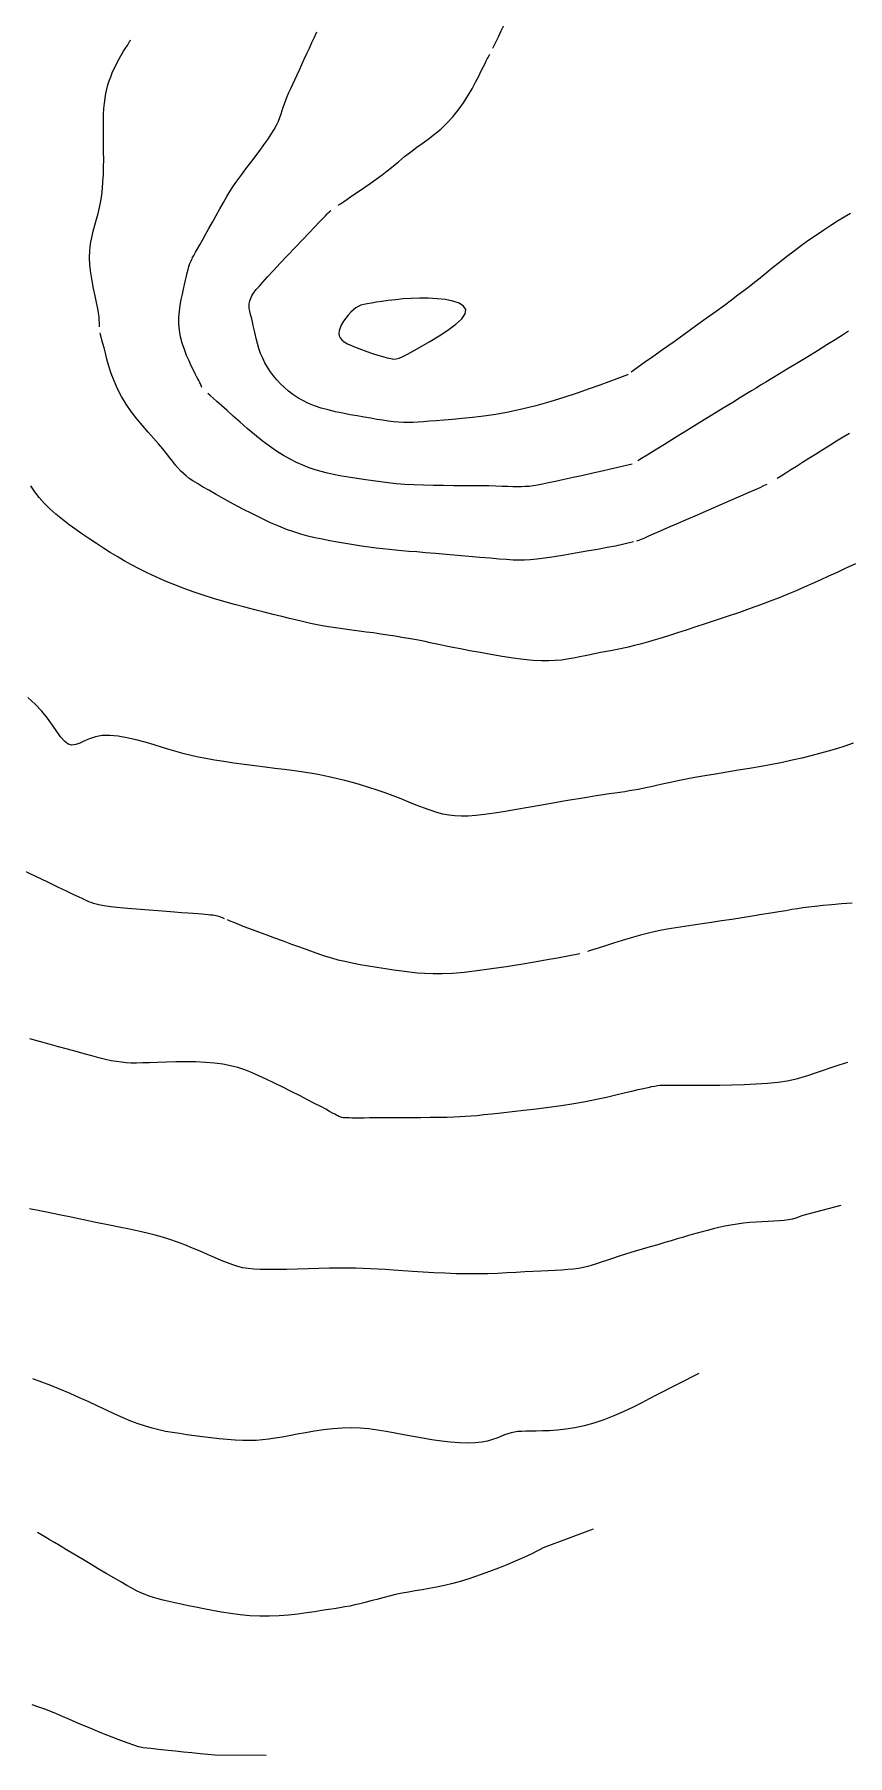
# Model space of a CAD drawing. Header units: millimetres. Extents: x 2235526 to 2245569, y 371981 to 382303.
# Drawn here: x 2244960 to 2245197, y 380300 to 380800 of the extents above; entities that cross this region are included whole.
import ezdxf

# ---------------------------------------------------------------- set-up
doc = ezdxf.new("R2010")
doc.units = ezdxf.units.MM
doc.linetypes.add('CONTI', pattern=[0])
for name, color, linetype, transparency in [('175', 10, 'CONTI', 0.7), ('177', 10, 'CONTI', 0.7), ('179', 10, 'CONTI', 0.7), ('181', 10, 'CONTI', 0.7), ('183', 10, 'CONTI', 0.7), ('185', 10, 'CONTI', 0.7), ('187', 10, 'CONTI', 0.7), ('189', 10, 'CONTI', 0.7), ('191', 10, 'CONTI', 0.7), ('193', 10, 'CONTI', 0.7), ('195', 10, 'CONTI', 0.7), ('197', 10, 'CONTI', 0.7)]:
    doc.layers.add(name, color=color, linetype=linetype, transparency=transparency)

msp = doc.modelspace()

# ---------------------------------------------------------------- linework, layer by layer
at = {"layer": '175', "elevation": 175}
msp.add_lwpolyline([(2245027.26, 380299.69), (2245012.39, 380299.85), (2245010.36, 380300.04), (2245008.09, 380300.24), (2245005.7, 380300.47), (2245003.28, 380300.7), (2245000.93, 380300.93), (2244998.75, 380301.15), (2244996.83, 380301.35), (2244995.16, 380301.54), (2244993.74, 380301.71), (2244992.53, 380301.86), (2244991.54, 380301.99), (2244990.74, 380302.11), (2244990.11, 380302.21), (2244985.75, 380303.74), (2244984.25, 380304.34), (2244982.45, 380305.06), (2244980.44, 380305.86), (2244978.28, 380306.73), (2244976.07, 380307.63), (2244973.87, 380308.54), (2244971.77, 380309.43), (2244969.82, 380310.27), (2244968.01, 380311.06), (2244966.28, 380311.81), (2244964.58, 380312.52), (2244962.86, 380313.19), (2244961.09, 380313.82), (2244959.21, 380314.42)], dxfattribs=at)
at = {"layer": '177', "elevation": 177}
msp.add_lwpolyline([(2245122.48, 380365.53), (2245107.92, 380360.14), (2245107.08, 380359.67), (2245106.03, 380359.12), (2245104.78, 380358.49), (2245103.3, 380357.77), (2245101.57, 380356.98), (2245099.58, 380356.11), (2245097.33, 380355.17), (2245094.87, 380354.2), (2245092.26, 380353.21), (2245089.57, 380352.24), (2245086.85, 380351.32), (2245084.17, 380350.48), (2245081.59, 380349.75), (2245079.17, 380349.15), (2245076.89, 380348.66), (2245074.73, 380348.26), (2245072.67, 380347.91), (2245070.68, 380347.59), (2245068.75, 380347.27), (2245066.86, 380346.91), (2245064.97, 380346.52), (2245063.11, 380346.08), (2245061.28, 380345.61), (2245059.5, 380345.14), (2245057.78, 380344.68), (2245056.12, 380344.24), (2245054.55, 380343.85), (2245053.06, 380343.5), (2245051.62, 380343.2), (2245050.19, 380342.93), (2245048.7, 380342.67), (2245047.12, 380342.42), (2245045.39, 380342.15), (2245043.47, 380341.85), (2245041.33, 380341.53), (2245038.99, 380341.19), (2245036.47, 380340.86), (2245033.82, 380340.57), (2245031.07, 380340.36), (2245028.26, 380340.23), (2245025.41, 380340.23), (2245022.56, 380340.37), (2245019.73, 380340.62), (2245016.96, 380340.98), (2245014.25, 380341.4), (2245011.64, 380341.87), (2245009.15, 380342.36), (2245006.8, 380342.84), (2245004.61, 380343.29), (2245002.57, 380343.71), (2245000.68, 380344.12), (2244998.93, 380344.51), (2244997.32, 380344.89), (2244995.84, 380345.28), (2244994.48, 380345.67), (2244993.22, 380346.09), (2244992.03, 380346.54), (2244990.83, 380347.06), (2244989.58, 380347.66), (2244988.23, 380348.37), (2244986.7, 380349.21), (2244984.96, 380350.21), (2244982.96, 380351.37), (2244980.76, 380352.67), (2244978.43, 380354.06), (2244976.04, 380355.48), (2244973.65, 380356.91), (2244971.36, 380358.29), (2244969.21, 380359.58), (2244967.34, 380360.7), (2244965.66, 380361.7), (2244964.17, 380362.59), (2244962.86, 380363.36), (2244961.7, 380364.04), (2244960.7, 380364.63)], dxfattribs=at)
at = {"layer": '179', "elevation": 179}
msp.add_lwpolyline([(2245153.2, 380410.82), (2245140.63, 380404.44), (2245138.8, 380403.46), (2245136.6, 380402.3), (2245134.1, 380401.05), (2245131.38, 380399.77), (2245128.52, 380398.51), (2245125.59, 380397.35), (2245122.67, 380396.37), (2245119.83, 380395.59), (2245117.1, 380395.02), (2245114.5, 380394.62), (2245112.06, 380394.36), (2245109.79, 380394.2), (2245107.73, 380394.13), (2245105.89, 380394.09), (2245104.29, 380394.08), (2245102.9, 380394.06), (2245101.68, 380394.02), (2245100.58, 380393.94), (2245099.57, 380393.81), (2245098.61, 380393.62), (2245097.65, 380393.34), (2245096.66, 380392.96), (2245095.61, 380392.52), (2245094.45, 380392.06), (2245093.15, 380391.6), (2245091.68, 380391.19), (2245090.01, 380390.86), (2245088.09, 380390.65), (2245085.92, 380390.59), (2245083.53, 380390.67), (2245080.96, 380390.87), (2245078.28, 380391.16), (2245075.53, 380391.54), (2245072.77, 380391.99), (2245070.04, 380392.48), (2245067.39, 380392.99), (2245064.8, 380393.5), (2245062.26, 380393.98), (2245059.74, 380394.4), (2245057.21, 380394.74), (2245054.66, 380394.97), (2245052.06, 380395.06), (2245049.39, 380394.98), (2245046.7, 380394.77), (2245044, 380394.45), (2245041.35, 380394.06), (2245038.77, 380393.62), (2245036.32, 380393.17), (2245034.02, 380392.74), (2245031.9, 380392.35), (2245029.92, 380392.01), (2245028.04, 380391.73), (2245026.19, 380391.52), (2245024.34, 380391.38), (2245022.43, 380391.31), (2245020.4, 380391.33), (2245018.23, 380391.42), (2245015.94, 380391.6), (2245013.58, 380391.82), (2245011.17, 380392.1), (2245008.78, 380392.4), (2245006.43, 380392.72), (2245004.17, 380393.04), (2245002.04, 380393.35), (2245000, 380393.67), (2244998.03, 380394.02), (2244996.08, 380394.42), (2244994.13, 380394.9), (2244992.15, 380395.48), (2244990.08, 380396.18), (2244987.92, 380397.01), (2244985.66, 380397.97), (2244983.29, 380399.02), (2244980.84, 380400.16), (2244978.3, 380401.35), (2244975.68, 380402.57), (2244972.98, 380403.8), (2244970.22, 380405.02), (2244967.44, 380406.21), (2244964.67, 380407.33), (2244961.96, 380408.36), (2244959.36, 380409.28)], dxfattribs=at)
at = {"layer": '181', "elevation": 181}
msp.add_lwpolyline([(2245194.58, 380459.72), (2245183.48, 380456.83), (2245182.92, 380456.59), (2245182.22, 380456.32), (2245181.4, 380456.05), (2245180.43, 380455.79), (2245179.32, 380455.56), (2245178.05, 380455.36), (2245176.64, 380455.22), (2245175.08, 380455.12), (2245173.42, 380455.04), (2245171.67, 380454.96), (2245169.87, 380454.87), (2245168.02, 380454.74), (2245166.17, 380454.57), (2245164.34, 380454.33), (2245162.52, 380454.03), (2245160.75, 380453.68), (2245159.02, 380453.3), (2245157.34, 380452.9), (2245155.73, 380452.49), (2245154.19, 380452.08), (2245152.73, 380451.67), (2245151.31, 380451.27), (2245149.89, 380450.86), (2245148.42, 380450.44), (2245146.86, 380449.98), (2245145.18, 380449.48), (2245143.31, 380448.93), (2245141.25, 380448.33), (2245139.03, 380447.68), (2245136.74, 380447.01), (2245134.42, 380446.32), (2245132.16, 380445.63), (2245130.02, 380444.97), (2245128.07, 380444.35), (2245126.35, 380443.77), (2245124.83, 380443.25), (2245123.45, 380442.78), (2245122.16, 380442.37), (2245120.9, 380442.01), (2245119.61, 380441.7), (2245118.23, 380441.44), (2245116.73, 380441.24), (2245115.09, 380441.08), (2245113.32, 380440.95), (2245111.41, 380440.84), (2245109.38, 380440.74), (2245107.21, 380440.64), (2245104.93, 380440.52), (2245102.53, 380440.39), (2245100.01, 380440.25), (2245097.37, 380440.11), (2245094.62, 380439.99), (2245091.76, 380439.89), (2245088.79, 380439.83), (2245085.72, 380439.83), (2245082.55, 380439.89), (2245079.33, 380440), (2245076.11, 380440.15), (2245072.96, 380440.33), (2245069.91, 380440.53), (2245067.04, 380440.73), (2245064.38, 380440.92), (2245061.97, 380441.08), (2245059.75, 380441.22), (2245057.64, 380441.34), (2245055.54, 380441.43), (2245053.38, 380441.48), (2245051.07, 380441.51), (2245048.53, 380441.5), (2245045.69, 380441.46), (2245042.64, 380441.39), (2245039.48, 380441.31), (2245036.31, 380441.23), (2245033.23, 380441.15), (2245030.35, 380441.1), (2245027.77, 380441.09), (2245025.57, 380441.12), (2245023.69, 380441.2), (2245022.04, 380441.36), (2245020.53, 380441.61), (2245019.08, 380441.96), (2245017.61, 380442.42), (2245016.02, 380443.01), (2245014.24, 380443.73), (2245012.3, 380444.56), (2245010.24, 380445.46), (2245008.08, 380446.4), (2245005.88, 380447.33), (2245003.66, 380448.24), (2245001.46, 380449.07), (2244999.3, 380449.81), (2244997.16, 380450.48), (2244994.96, 380451.08), (2244992.65, 380451.65), (2244990.17, 380452.22), (2244987.48, 380452.8), (2244984.51, 380453.42), (2244981.23, 380454.1), (2244977.73, 380454.82), (2244974.13, 380455.57), (2244970.53, 380456.3), (2244967.05, 380457.02), (2244963.81, 380457.68), (2244960.92, 380458.28), (2244958.45, 380458.8)], dxfattribs=at)
at = {"layer": '183', "elevation": 183}
msp.add_lwpolyline([(2245196.5, 380501.3), (2245193.95, 380500.53), (2245191.38, 380499.7), (2245189.11, 380498.92), (2245187.06, 380498.2), (2245185.13, 380497.53), (2245183.19, 380496.92), (2245181.14, 380496.38), (2245178.87, 380495.92), (2245176.26, 380495.53), (2245173.24, 380495.23), (2245169.91, 380495.01), (2245166.39, 380494.85), (2245162.83, 380494.74), (2245159.35, 380494.68), (2245156.09, 380494.64), (2245153.18, 380494.64), (2245150.73, 380494.64), (2245148.7, 380494.65), (2245147.04, 380494.66), (2245145.67, 380494.67), (2245144.55, 380494.67), (2245143.6, 380494.66), (2245142.76, 380494.64), (2245141.98, 380494.59), (2245141.21, 380494.51), (2245140.38, 380494.39), (2245139.45, 380494.22), (2245138.36, 380494), (2245137.06, 380493.7), (2245135.5, 380493.33), (2245133.64, 380492.88), (2245131.49, 380492.36), (2245129.05, 380491.78), (2245126.35, 380491.17), (2245123.4, 380490.55), (2245120.22, 380489.93), (2245116.82, 380489.33), (2245113.24, 380488.77), (2245109.56, 380488.25), (2245105.87, 380487.77), (2245102.27, 380487.33), (2245098.86, 380486.94), (2245095.72, 380486.59), (2245092.97, 380486.3), (2245090.65, 380486.06), (2245088.68, 380485.86), (2245086.95, 380485.71), (2245085.33, 380485.59), (2245083.7, 380485.5), (2245081.95, 380485.42), (2245079.96, 380485.37), (2245077.64, 380485.33), (2245075.05, 380485.29), (2245072.29, 380485.27), (2245069.46, 380485.25), (2245066.65, 380485.23), (2245063.96, 380485.22), (2245061.48, 380485.21), (2245059.3, 380485.2), (2245057.41, 380485.19), (2245055.78, 380485.18), (2245054.39, 380485.18), (2245053.22, 380485.18), (2245052.23, 380485.18), (2245051.42, 380485.19), (2245050.74, 380485.21), (2245050.19, 380485.23), (2245049.73, 380485.27), (2245049.35, 380485.32), (2245049.02, 380485.4), (2245048.72, 380485.49), (2245048.43, 380485.61), (2245048.13, 380485.77), (2245047.75, 380485.97), (2245047.27, 380486.25), (2245046.62, 380486.62), (2245045.75, 380487.1), (2245044.62, 380487.72), (2245043.18, 380488.49), (2245041.39, 380489.43), (2245039.31, 380490.51), (2245037.02, 380491.68), (2245034.6, 380492.9), (2245032.13, 380494.13), (2245029.68, 380495.33), (2245027.33, 380496.46), (2245025.14, 380497.48), (2245023.07, 380498.38), (2245021.05, 380499.17), (2245019.03, 380499.84), (2245016.93, 380500.4), (2245014.71, 380500.84), (2245012.29, 380501.16), (2245009.65, 380501.37), (2245006.83, 380501.48), (2245003.94, 380501.51), (2245001.05, 380501.49), (2244998.26, 380501.42), (2244995.65, 380501.34), (2244993.3, 380501.26), (2244991.28, 380501.2), (2244989.54, 380501.17), (2244987.99, 380501.18), (2244986.56, 380501.25), (2244985.18, 380501.38), (2244983.76, 380501.58), (2244982.22, 380501.86), (2244980.51, 380502.24), (2244978.62, 380502.71), (2244976.56, 380503.24), (2244974.34, 380503.85), (2244971.97, 380504.5), (2244969.47, 380505.2), (2244966.85, 380505.93), (2244964.13, 380506.68), (2244961.34, 380507.46), (2244958.55, 380508.24)], dxfattribs=at)
at = {"layer": '185', "elevation": 185}
for points in [[(2245015.2, 380543.16), (2245014.56, 380543.44), (2245014.02, 380543.65), (2245013.59, 380543.8), (2245013.17, 380543.92), (2245012.73, 380544.02), (2245012.26, 380544.09), (2245011.73, 380544.16), (2245011.11, 380544.22), (2245010.39, 380544.29), (2245009.55, 380544.36), (2245008.55, 380544.45), (2245007.38, 380544.54), (2245006.02, 380544.65), (2245004.45, 380544.77), (2245002.65, 380544.91), (2245000.6, 380545.07), (2244998.3, 380545.24), (2244995.82, 380545.43), (2244993.25, 380545.64), (2244990.68, 380545.84), (2244988.19, 380546.05), (2244985.88, 380546.26), (2244983.84, 380546.45), (2244982.13, 380546.64), (2244980.73, 380546.82), (2244979.57, 380546.99), (2244978.61, 380547.18), (2244977.79, 380547.38), (2244977.07, 380547.59), (2244976.38, 380547.83), (2244975.67, 380548.11), (2244974.86, 380548.46), (2244973.89, 380548.9), (2244972.66, 380549.48), (2244971.11, 380550.23), (2244969.14, 380551.18), (2244966.7, 380552.36), (2244963.72, 380553.8), (2244960.3, 380555.44), (2244956.55, 380557.2)], [(2245197.8, 380547.71), (2245194.74, 380547.46), (2245191.87, 380547.21), (2245189.29, 380546.96), (2245187.1, 380546.73), (2245185.21, 380546.51), (2245183.52, 380546.29), (2245181.91, 380546.05), (2245180.28, 380545.8), (2245178.52, 380545.5), (2245176.51, 380545.17), (2245174.18, 380544.78), (2245171.58, 380544.35), (2245168.77, 380543.89), (2245165.83, 380543.42), (2245162.83, 380542.95), (2245159.84, 380542.5), (2245156.94, 380542.07), (2245154.19, 380541.68), (2245151.56, 380541.3), (2245149.01, 380540.93), (2245146.52, 380540.54), (2245144.03, 380540.1), (2245141.51, 380539.61), (2245138.92, 380539.03), (2245136.25, 380538.35), (2245133.55, 380537.6), (2245130.89, 380536.82), (2245128.36, 380536.04), (2245126.02, 380535.3), (2245123.96, 380534.63), (2245122.25, 380534.07), (2245120.83, 380533.62)], [(2245118.59, 380532.91), (2245118.57, 380532.9), (2245112.08, 380531.71), (2245109.03, 380531.17), (2245105.4, 380530.54), (2245101.37, 380529.86), (2245097.12, 380529.18), (2245092.84, 380528.54), (2245088.69, 380527.97), (2245084.87, 380527.53), (2245081.5, 380527.25), (2245078.55, 380527.11), (2245075.91, 380527.09), (2245073.51, 380527.19), (2245071.25, 380527.36), (2245069.04, 380527.61), (2245066.78, 380527.9), (2245064.43, 380528.23), (2245061.98, 380528.58), (2245059.51, 380528.96), (2245057.04, 380529.35), (2245054.64, 380529.77), (2245052.34, 380530.21), (2245050.19, 380530.67), (2245048.22, 380531.14), (2245046.39, 380531.64), (2245044.64, 380532.17), (2245042.89, 380532.75), (2245041.09, 380533.39), (2245039.18, 380534.08), (2245037.08, 380534.85), (2245034.77, 380535.7), (2245032.31, 380536.6), (2245029.77, 380537.53), (2245027.25, 380538.45), (2245024.82, 380539.35), (2245022.58, 380540.18), (2245020.61, 380540.94), (2245019.1, 380541.53), (2245017.85, 380542.03), (2245016.83, 380542.46), (2245016, 380542.81)]]:
    msp.add_lwpolyline(points, dxfattribs=at)
at = {"layer": '187', "elevation": 187}
msp.add_lwpolyline([(2245198.14, 380594.19), (2245195.7, 380593.37), (2245193.28, 380592.6), (2245190.83, 380591.88), (2245188.35, 380591.18), (2245185.8, 380590.51), (2245183.16, 380589.87), (2245180.42, 380589.25), (2245177.54, 380588.65), (2245174.5, 380588.06), (2245171.31, 380587.48), (2245168, 380586.9), (2245164.65, 380586.34), (2245161.31, 380585.79), (2245158.07, 380585.25), (2245154.97, 380584.72), (2245152.09, 380584.21), (2245149.48, 380583.72), (2245147.12, 380583.24), (2245144.99, 380582.79), (2245143.07, 380582.37), (2245141.32, 380581.97), (2245139.72, 380581.61), (2245138.25, 380581.29), (2245136.87, 380581.01), (2245135.55, 380580.76), (2245134.26, 380580.53), (2245132.98, 380580.32), (2245131.65, 380580.11), (2245130.25, 380579.91), (2245128.75, 380579.69), (2245127.12, 380579.45), (2245125.33, 380579.18), (2245123.37, 380578.88), (2245121.2, 380578.54), (2245118.83, 380578.16), (2245116.22, 380577.72), (2245113.36, 380577.23), (2245110.24, 380576.68), (2245106.94, 380576.09), (2245103.54, 380575.49), (2245100.15, 380574.9), (2245096.84, 380574.35), (2245093.71, 380573.87), (2245090.85, 380573.47), (2245088.33, 380573.19), (2245086.09, 380573.02), (2245084.08, 380572.98), (2245082.23, 380573.06), (2245080.46, 380573.28), (2245078.72, 380573.62), (2245076.93, 380574.1), (2245075.04, 380574.71), (2245073.05, 380575.43), (2245070.97, 380576.24), (2245068.8, 380577.1), (2245066.57, 380578), (2245064.27, 380578.9), (2245061.93, 380579.77), (2245059.55, 380580.6), (2245057.16, 380581.37), (2245054.78, 380582.09), (2245052.46, 380582.75), (2245050.21, 380583.34), (2245048.06, 380583.88), (2245046.04, 380584.35), (2245044.17, 380584.75), (2245042.4, 380585.09), (2245040.64, 380585.4), (2245038.85, 380585.69), (2245036.93, 380585.96), (2245034.84, 380586.24), (2245032.5, 380586.54), (2245029.86, 380586.88), (2245026.98, 380587.24), (2245023.97, 380587.62), (2245020.9, 380588.03), (2245017.85, 380588.45), (2245014.93, 380588.88), (2245012.21, 380589.31), (2245009.76, 380589.75), (2245007.52, 380590.19), (2245005.43, 380590.66), (2245003.42, 380591.16), (2245001.41, 380591.71), (2244999.32, 380592.31), (2244997.09, 380592.99), (2244994.66, 380593.73), (2244992.08, 380594.49), (2244989.43, 380595.21), (2244986.78, 380595.82), (2244984.2, 380596.28), (2244981.76, 380596.51), (2244979.54, 380596.46), (2244977.59, 380596.1), (2244975.89, 380595.53), (2244974.4, 380594.87), (2244973.08, 380594.25), (2244971.88, 380593.8), (2244970.77, 380593.66), (2244969.71, 380593.94), (2244968.65, 380594.74), (2244967.55, 380595.99), (2244966.37, 380597.61), (2244965.08, 380599.48), (2244963.62, 380601.5), (2244961.96, 380603.58), (2244960.06, 380605.62), (2244957.89, 380607.54)], dxfattribs=at)
at = {"layer": '189', "elevation": 189}
msp.add_lwpolyline([(2245198.76, 380646.43), (2245196.03, 380645.14), (2245193.42, 380643.93), (2245190.91, 380642.78), (2245188.49, 380641.68), (2245186.14, 380640.62), (2245183.82, 380639.59), (2245181.49, 380638.57), (2245179.11, 380637.56), (2245176.63, 380636.55), (2245174, 380635.52), (2245171.2, 380634.47), (2245168.18, 380633.39), (2245165.02, 380632.28), (2245161.78, 380631.18), (2245158.53, 380630.09), (2245155.36, 380629.04), (2245152.33, 380628.05), (2245149.52, 380627.14), (2245146.99, 380626.31), (2245144.69, 380625.56), (2245142.56, 380624.88), (2245140.54, 380624.26), (2245138.56, 380623.69), (2245136.55, 380623.15), (2245134.46, 380622.62), (2245132.23, 380622.11), (2245129.91, 380621.61), (2245127.54, 380621.12), (2245125.16, 380620.66), (2245122.85, 380620.21), (2245120.63, 380619.78), (2245118.57, 380619.38), (2245116.69, 380619.01), (2245114.93, 380618.68), (2245113.2, 380618.42), (2245111.43, 380618.24), (2245109.52, 380618.15), (2245107.4, 380618.17), (2245104.97, 380618.32), (2245102.19, 380618.6), (2245099.14, 380619), (2245095.94, 380619.48), (2245092.69, 380620.02), (2245089.53, 380620.58), (2245086.55, 380621.13), (2245083.88, 380621.64), (2245081.6, 380622.1), (2245079.65, 380622.49), (2245077.97, 380622.85), (2245076.45, 380623.17), (2245075.02, 380623.47), (2245073.6, 380623.77), (2245072.1, 380624.06), (2245070.46, 380624.38), (2245068.68, 380624.7), (2245066.78, 380625.02), (2245064.8, 380625.35), (2245062.74, 380625.68), (2245060.65, 380625.99), (2245058.54, 380626.29), (2245056.42, 380626.57), (2245054.32, 380626.84), (2245052.24, 380627.11), (2245050.17, 380627.39), (2245048.13, 380627.67), (2245046.11, 380627.97), (2245044.13, 380628.31), (2245042.18, 380628.67), (2245040.24, 380629.07), (2245038.26, 380629.51), (2245036.22, 380630), (2245034.08, 380630.52), (2245031.81, 380631.08), (2245029.37, 380631.69), (2245026.74, 380632.34), (2245023.95, 380633.04), (2245021.04, 380633.79), (2245018.05, 380634.59), (2245015.01, 380635.43), (2245011.97, 380636.32), (2245008.96, 380637.26), (2245006.02, 380638.25), (2245003.16, 380639.29), (2245000.4, 380640.37), (2244997.72, 380641.47), (2244995.15, 380642.61), (2244992.69, 380643.76), (2244990.34, 380644.93), (2244988.11, 380646.11), (2244985.98, 380647.3), (2244983.92, 380648.51), (2244981.91, 380649.74), (2244979.93, 380650.99), (2244977.96, 380652.28), (2244975.98, 380653.6), (2244973.96, 380654.96), (2244971.94, 380656.36), (2244969.93, 380657.8), (2244967.98, 380659.28), (2244966.11, 380660.81), (2244964.35, 380662.39), (2244962.73, 380664.02), (2244961.27, 380665.69), (2244959.96, 380667.4), (2244958.77, 380669.13)], dxfattribs=at)
at = {"layer": '191', "elevation": 191}
for points in [[(2244978.76, 380715.37), (2244978.76, 380715.92), (2244978.76, 380716.56), (2244978.73, 380717.33), (2244978.65, 380718.26), (2244978.51, 380719.39), (2244978.28, 380720.74), (2244977.93, 380722.46), (2244977.51, 380724.42), (2244977.06, 380726.55), (2244976.63, 380728.78), (2244976.26, 380731.07), (2244976, 380733.33), (2244975.89, 380735.52), (2244975.96, 380737.59), (2244976.19, 380739.53), (2244976.54, 380741.39), (2244976.98, 380743.17), (2244977.46, 380744.91), (2244977.95, 380746.64), (2244978.41, 380748.36), (2244978.81, 380750.11), (2244979.15, 380751.9), (2244979.42, 380753.74), (2244979.64, 380755.63), (2244979.8, 380757.6), (2244979.91, 380759.64), (2244979.97, 380761.78), (2244980, 380764), (2244979.99, 380766.28), (2244979.97, 380768.58), (2244979.94, 380770.85), (2244979.92, 380773.06), (2244979.93, 380775.15), (2244979.98, 380777.1), (2244980.07, 380778.86), (2244980.21, 380780.46), (2244980.4, 380781.92), (2244980.64, 380783.27), (2244980.93, 380784.53), (2244981.26, 380785.74), (2244981.64, 380786.92), (2244982.06, 380788.09), (2244982.52, 380789.24), (2244983, 380790.36), (2244983.5, 380791.43), (2244983.99, 380792.43), (2244984.48, 380793.36), (2244984.95, 380794.19), (2244985.39, 380794.92), (2244985.8, 380795.56), (2244986.18, 380796.14), (2244986.55, 380796.68), (2244986.89, 380797.21), (2244987.23, 380797.75), (2244987.55, 380798.33), (2244987.68, 380798.59), (2244987.8, 380798.85)], [(2245134.17, 380652.82), (2245128.91, 380651.56), (2245126.52, 380651.13), (2245123.69, 380650.62), (2245120.57, 380650.07), (2245117.33, 380649.51), (2245114.11, 380648.96), (2245111.07, 380648.47), (2245108.37, 380648.06), (2245106.09, 380647.76), (2245104.17, 380647.56), (2245102.46, 380647.46), (2245100.83, 380647.45), (2245099.15, 380647.5), (2245097.27, 380647.63), (2245095.07, 380647.8), (2245092.45, 380648.03), (2245089.48, 380648.28), (2245086.3, 380648.56), (2245083, 380648.85), (2245079.72, 380649.13), (2245076.57, 380649.4), (2245073.67, 380649.65), (2245071.11, 380649.86), (2245068.85, 380650.04), (2245066.8, 380650.21), (2245064.89, 380650.38), (2245063.05, 380650.56), (2245061.21, 380650.76), (2245059.27, 380650.98), (2245057.2, 380651.25), (2245055.01, 380651.56), (2245052.74, 380651.91), (2245050.42, 380652.28), (2245048.1, 380652.68), (2245045.81, 380653.1), (2245043.59, 380653.54), (2245041.48, 380654), (2245039.43, 380654.49), (2245037.4, 380655.05), (2245035.35, 380655.69), (2245033.23, 380656.44), (2245030.99, 380657.33), (2245028.59, 380658.37), (2245026.01, 380659.59), (2245023.3, 380660.94), (2245020.54, 380662.36), (2245017.82, 380663.81), (2245015.2, 380665.24), (2245012.78, 380666.58), (2245010.62, 380667.8), (2245008.8, 380668.85), (2245007.27, 380669.75), (2245005.99, 380670.55), (2245004.92, 380671.27), (2245004.01, 380671.97), (2245003.2, 380672.67), (2245002.45, 380673.41), (2245001.71, 380674.23), (2245000.95, 380675.14), (2245000.15, 380676.15), (2244999.28, 380677.27), (2244998.3, 380678.51), (2244997.2, 380679.87), (2244995.94, 380681.36), (2244994.5, 380682.99), (2244992.94, 380684.76), (2244991.3, 380686.64), (2244989.65, 380688.62), (2244988.04, 380690.7), (2244986.52, 380692.85), (2244985.16, 380695.07), (2244983.99, 380697.33), (2244983.01, 380699.6), (2244982.19, 380701.83), (2244981.52, 380703.96), (2244980.96, 380705.94), (2244980.5, 380707.74), (2244980.12, 380709.29), (2244979.79, 380710.55), (2244979.51, 380711.56), (2244979.27, 380712.39), (2244979.09, 380713.06), (2244978.94, 380713.62)], [(2245197.04, 380684.34), (2245195.25, 380683.24), (2245193.32, 380682.05), (2245191.31, 380680.81), (2245189.25, 380679.54), (2245187.2, 380678.26), (2245185.26, 380677.05), (2245183.4, 380675.88), (2245181.64, 380674.77), (2245180, 380673.74), (2245178.51, 380672.8), (2245177.18, 380671.96), (2245176.04, 380671.25)], [(2245172.97, 380669.49), (2245172.07, 380669.06), (2245170.96, 380668.55), (2245169.56, 380667.93), (2245167.78, 380667.16), (2245165.33, 380666.09), (2245162.46, 380664.83), (2245159.3, 380663.46), (2245156, 380662.03), (2245152.69, 380660.59), (2245149.52, 380659.2), (2245146.61, 380657.94), (2245144.08, 380656.84), (2245141.92, 380655.9), (2245140.11, 380655.11), (2245138.6, 380654.45), (2245137.37, 380653.92), (2245136.39, 380653.49), (2245135.61, 380653.16), (2245135.02, 380653.02)]]:
    msp.add_lwpolyline(points, dxfattribs=at)
at = {"layer": '193', "elevation": 193}
for points in [[(2245005.8, 380735.34), (2245006.22, 380736.15), (2245006.72, 380737.04), (2245007.29, 380738.05), (2245007.96, 380739.22), (2245008.74, 380740.59), (2245009.62, 380742.18), (2245010.6, 380743.95), (2245011.63, 380745.84), (2245012.7, 380747.78), (2245013.78, 380749.7), (2245014.83, 380751.54), (2245015.83, 380753.24), (2245016.75, 380754.75), (2245017.62, 380756.11), (2245018.47, 380757.35), (2245019.31, 380758.54), (2245020.18, 380759.71), (2245021.09, 380760.92), (2245022.09, 380762.22), (2245023.18, 380763.64), (2245024.33, 380765.15), (2245025.5, 380766.72), (2245026.65, 380768.31), (2245027.75, 380769.88), (2245028.75, 380771.38), (2245029.61, 380772.78), (2245030.31, 380774.06), (2245030.85, 380775.22), (2245031.29, 380776.29), (2245031.65, 380777.31), (2245031.97, 380778.29), (2245032.28, 380779.26), (2245032.61, 380780.25), (2245033, 380781.28), (2245033.43, 380782.36), (2245033.92, 380783.49), (2245034.45, 380784.68), (2245035.03, 380785.94), (2245035.64, 380787.26), (2245036.29, 380788.66), (2245036.97, 380790.13), (2245037.67, 380791.67), (2245038.39, 380793.24), (2245039.12, 380794.85), (2245039.86, 380796.46), (2245040.6, 380798.07), (2245041.34, 380799.65), (2245042.07, 380801.19)], [(2245008.59, 380697.69), (2245008.16, 380698.78), (2245008.03, 380699.02), (2245007.87, 380699.33), (2245007.66, 380699.72), (2245007.39, 380700.23), (2245007.05, 380700.88), (2245006.63, 380701.71), (2245006.12, 380702.74), (2245005.51, 380703.99), (2245004.84, 380705.43), (2245004.15, 380707.03), (2245003.48, 380708.76), (2245002.88, 380710.58), (2245002.39, 380712.45), (2245002.05, 380714.35), (2245001.9, 380716.23), (2245001.91, 380718.08), (2245002.05, 380719.89), (2245002.29, 380721.64), (2245002.59, 380723.3), (2245002.91, 380724.88), (2245003.24, 380726.35), (2245003.54, 380727.69), (2245003.81, 380728.93), (2245004.06, 380730.06), (2245004.31, 380731.1), (2245004.56, 380732.06), (2245004.82, 380732.94), (2245005.11, 380733.77), (2245005.42, 380734.53), (2245005.77, 380735.28)], [(2245196.72, 380714.05), (2245194.98, 380712.91), (2245192.91, 380711.6), (2245190.48, 380710.08), (2245187.77, 380708.41), (2245184.91, 380706.66), (2245182.02, 380704.9), (2245179.23, 380703.21), (2245176.67, 380701.66), (2245174.45, 380700.32), (2245172.66, 380699.24), (2245171.19, 380698.34), (2245169.89, 380697.55), (2245168.58, 380696.75), (2245167.12, 380695.85), (2245165.35, 380694.76), (2245163.1, 380693.39), (2245160.29, 380691.66), (2245157.03, 380689.66), (2245153.51, 380687.5), (2245149.92, 380685.29), (2245146.42, 380683.14), (2245143.22, 380681.17), (2245140.48, 380679.48), (2245138.18, 380678.06), (2245136.55, 380677.04), (2245135.46, 380676.36)], [(2245133.81, 380675.45), (2245129.6, 380674.39), (2245127.53, 380673.92), (2245125.06, 380673.36), (2245122.34, 380672.75), (2245119.5, 380672.12), (2245116.67, 380671.49), (2245113.97, 380670.9), (2245111.54, 380670.37), (2245109.48, 380669.93), (2245107.74, 380669.57), (2245106.26, 380669.29), (2245104.98, 380669.09), (2245103.81, 380668.95), (2245102.7, 380668.86), (2245101.57, 380668.82), (2245100.36, 380668.81), (2245099.04, 380668.84), (2245097.58, 380668.88), (2245095.96, 380668.94), (2245094.16, 380669), (2245092.14, 380669.06), (2245089.88, 380669.1), (2245087.38, 380669.12), (2245084.67, 380669.13), (2245081.83, 380669.13), (2245078.9, 380669.15), (2245075.96, 380669.18), (2245073.06, 380669.25), (2245070.27, 380669.36), (2245067.62, 380669.51), (2245065.13, 380669.72), (2245062.77, 380669.96), (2245060.53, 380670.22), (2245058.4, 380670.51), (2245056.34, 380670.81), (2245054.36, 380671.11), (2245052.44, 380671.41), (2245050.56, 380671.72), (2245048.71, 380672.05), (2245046.9, 380672.4), (2245045.11, 380672.8), (2245043.33, 380673.26), (2245041.55, 380673.78), (2245039.76, 380674.38), (2245037.96, 380675.08), (2245036.13, 380675.89), (2245034.25, 380676.83), (2245032.33, 380677.92), (2245030.34, 380679.17), (2245028.27, 380680.61), (2245026.12, 380682.24), (2245023.94, 380683.99), (2245021.78, 380685.81), (2245019.69, 380687.63), (2245017.72, 380689.38), (2245015.93, 380690.99), (2245014.37, 380692.4), (2245012.94, 380693.67), (2245011.83, 380694.65), (2245010.97, 380695.38), (2245010.33, 380695.92)]]:
    msp.add_lwpolyline(points, dxfattribs=at)
at = {"layer": '195', "elevation": 195}
for points in [[(2245093.25, 380796.39), (2245093.68, 380797.25), (2245094.22, 380798.35), (2245094.89, 380799.73), (2245095.73, 380801.44), (2245096.69, 380803.41), (2245097.74, 380805.59), (2245098.86, 380807.91), (2245100.02, 380810.31), (2245101.18, 380812.72), (2245102.31, 380815.08), (2245103.39, 380817.33), (2245104.4, 380819.44), (2245105.35, 380821.42), (2245106.21, 380823.23), (2245106.99, 380824.86), (2245107.68, 380826.29), (2245108.28, 380827.52), (2245108.84, 380828.67), (2245109.31, 380829.64), (2245109.74, 380830.52)], [(2245048.25, 380750.74), (2245048.92, 380751.19), (2245049.75, 380751.76), (2245050.77, 380752.45), (2245052.23, 380753.44), (2245053.89, 380754.57), (2245055.68, 380755.8), (2245057.52, 380757.08), (2245059.33, 380758.36), (2245061.03, 380759.58), (2245062.53, 380760.71), (2245063.79, 380761.69), (2245064.85, 380762.56), (2245065.79, 380763.36), (2245066.67, 380764.12), (2245067.58, 380764.89), (2245068.58, 380765.7), (2245069.75, 380766.59), (2245071.15, 380767.59), (2245072.73, 380768.72), (2245074.45, 380769.98), (2245076.25, 380771.38), (2245078.08, 380772.91), (2245079.88, 380774.6), (2245081.61, 380776.43), (2245083.21, 380778.42), (2245084.68, 380780.49), (2245086.01, 380782.58), (2245087.2, 380784.64), (2245088.25, 380786.57), (2245089.15, 380788.33), (2245089.9, 380789.84), (2245090.5, 380791.06), (2245090.98, 380792.01), (2245091.35, 380792.74), (2245091.64, 380793.29), (2245091.87, 380793.73), (2245092.06, 380794.08), (2245092.23, 380794.41), (2245092.29, 380794.52), (2245092.35, 380794.63)], [(2245132.63, 380701.55), (2245132.42, 380701.4), (2245127.03, 380699.37), (2245124.44, 380698.42), (2245121.31, 380697.31), (2245117.77, 380696.09), (2245113.92, 380694.82), (2245109.89, 380693.57), (2245105.79, 380692.4), (2245101.74, 380691.37), (2245097.84, 380690.54), (2245094.12, 380689.88), (2245090.62, 380689.37), (2245087.33, 380688.98), (2245084.29, 380688.68), (2245081.51, 380688.44), (2245079.02, 380688.24), (2245076.81, 380688.05), (2245074.87, 380687.88), (2245073.12, 380687.72), (2245071.54, 380687.6), (2245070.06, 380687.51), (2245068.65, 380687.48), (2245067.25, 380687.5), (2245065.82, 380687.58), (2245064.34, 380687.73), (2245062.81, 380687.92), (2245061.2, 380688.16), (2245059.51, 380688.43), (2245057.72, 380688.74), (2245055.83, 380689.07), (2245053.82, 380689.42), (2245051.72, 380689.8), (2245049.59, 380690.21), (2245047.45, 380690.66), (2245045.34, 380691.17), (2245043.31, 380691.74), (2245041.39, 380692.38), (2245039.62, 380693.1), (2245037.98, 380693.89), (2245036.47, 380694.75), (2245035.08, 380695.68), (2245033.79, 380696.66), (2245032.59, 380697.7), (2245031.47, 380698.79), (2245030.42, 380699.92), (2245029.45, 380701.09), (2245028.54, 380702.31), (2245027.71, 380703.58), (2245026.95, 380704.88), (2245026.28, 380706.23), (2245025.69, 380707.63), (2245025.18, 380709.06), (2245024.74, 380710.51), (2245024.37, 380711.93), (2245024.06, 380713.3), (2245023.78, 380714.59), (2245023.54, 380715.77), (2245023.33, 380716.79), (2245023.12, 380717.65), (2245022.94, 380718.36), (2245022.77, 380718.95), (2245022.63, 380719.44), (2245022.51, 380719.88), (2245022.42, 380720.28), (2245022.36, 380720.68), (2245022.34, 380721.1), (2245022.35, 380721.55), (2245022.39, 380722.01), (2245022.47, 380722.47), (2245022.58, 380722.95), (2245022.72, 380723.42), (2245022.9, 380723.88), (2245023.11, 380724.34), (2245023.4, 380724.85), (2245023.81, 380725.44), (2245024.4, 380726.19), (2245025.21, 380727.14), (2245026.28, 380728.35), (2245027.67, 380729.88), (2245029.4, 380731.74), (2245031.38, 380733.85), (2245033.52, 380736.12), (2245035.7, 380738.42), (2245037.82, 380740.65), (2245039.78, 380742.71), (2245041.46, 380744.47), (2245042.79, 380745.87), (2245043.8, 380746.92), (2245044.53, 380747.68), (2245045.04, 380748.2), (2245045.38, 380748.54), (2245045.59, 380748.75), (2245045.73, 380748.89), (2245046.08, 380749.19)], [(2245197.3, 380748.31), (2245195.5, 380747.24), (2245193.6, 380746.07), (2245191.61, 380744.82), (2245189.54, 380743.49), (2245187.42, 380742.07), (2245185.26, 380740.58), (2245183.09, 380739), (2245180.92, 380737.37), (2245178.77, 380735.72), (2245176.69, 380734.08), (2245174.68, 380732.49), (2245172.79, 380730.96), (2245171.02, 380729.55), (2245169.39, 380728.25), (2245167.83, 380727.02), (2245166.27, 380725.8), (2245164.6, 380724.54), (2245162.76, 380723.16), (2245160.66, 380721.61), (2245158.21, 380719.82), (2245155.37, 380717.77), (2245152.24, 380715.52), (2245148.98, 380713.17), (2245145.72, 380710.84), (2245142.61, 380708.63), (2245139.81, 380706.62), (2245137.44, 380704.94), (2245133.47, 380702.14)]]:
    msp.add_lwpolyline(points, dxfattribs=at)
at = {"layer": '197', "elevation": 197}
msp.add_lwpolyline([(2245048.51, 380714.22), (2245048.41, 380713.45), (2245048.5, 380712.76), (2245048.79, 380712.13), (2245049.29, 380711.55), (2245050, 380710.99), (2245050.93, 380710.45), (2245052.08, 380709.9), (2245053.46, 380709.32), (2245054.99, 380708.75), (2245056.62, 380708.18), (2245058.25, 380707.64), (2245059.83, 380707.14), (2245061.28, 380706.71), (2245062.53, 380706.36), (2245063.54, 380706.11), (2245064.38, 380705.99), (2245065.17, 380706.03), (2245066.04, 380706.26), (2245067.09, 380706.7), (2245068.43, 380707.39), (2245070.19, 380708.35), (2245072.42, 380709.61), (2245074.97, 380711.08), (2245077.63, 380712.71), (2245080.2, 380714.41), (2245082.46, 380716.11), (2245084.21, 380717.72), (2245085.23, 380719.17), (2245085.39, 380720.4), (2245084.75, 380721.41), (2245083.46, 380722.22), (2245081.65, 380722.83), (2245079.46, 380723.27), (2245077.03, 380723.55), (2245074.49, 380723.69), (2245071.96, 380723.71), (2245069.5, 380723.63), (2245067.13, 380723.46), (2245064.89, 380723.25), (2245062.82, 380723), (2245060.94, 380722.74), (2245059.29, 380722.5), (2245057.9, 380722.29), (2245056.72, 380722.09), (2245055.72, 380721.88), (2245054.86, 380721.62), (2245054.09, 380721.29), (2245053.37, 380720.86), (2245052.66, 380720.31), (2245051.92, 380719.61), (2245051.18, 380718.8), (2245050.46, 380717.9), (2245049.81, 380716.96), (2245049.24, 380716.01), (2245048.8, 380715.08), (2245048.51, 380714.22)], dxfattribs=at)

doc.saveas('drawing.dxf')
